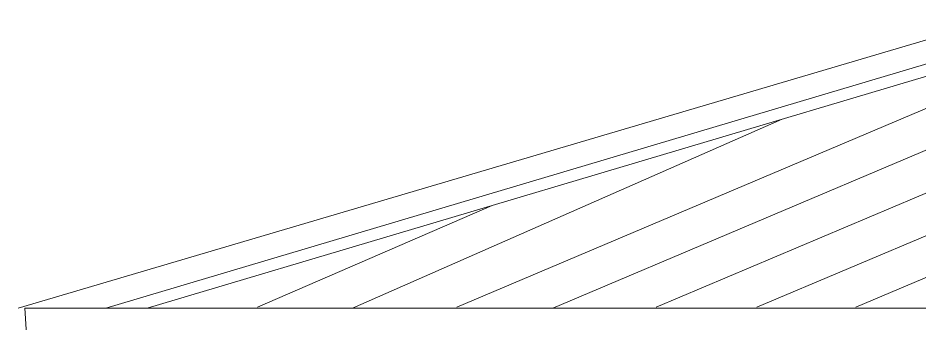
# Model space of a CAD drawing. Header units: millimetres. Extents: x 2399 to 111977, y 1313 to 59551.
# Drawn here: x 11570 to 12957, y 43652 to 44122 of the extents above; entities that cross this region are included whole.
import ezdxf

# ---------------------------------------------------------------- set-up
doc = ezdxf.new("R2010")
doc.units = ezdxf.units.MM
doc.layers.add('hatch1', color=7, linetype='Continuous', lineweight=20, true_color=0x6a6a6a)
doc.layers.add('main line', color=7, linetype='Continuous', lineweight=13)

msp = doc.modelspace()

# ---------------------------------------------------------------- linework, layer by layer
at = {"layer": 'hatch1', "color": 251, "linetype": 'Continuous', "lineweight": 20, "true_color": 0x6a6a6a}
msp.add_line((12299.6561, 43833.9997), (11938.398, 43677.1602), dxfattribs=at)
at = {"layer": 'main line', "color": 7, "linetype": 'Continuous', "lineweight": 13}
for p, q in [((13080.0281, 44122.3986), (11570.1777, 43675.7242)), ((13550.0423, 44100.4699), (12551.8507, 43677.1602)), ((13704.8477, 44100.4699), (12706.656, 43677.1602)), ((13856.7687, 44100.4699), (12858.577, 43677.1602)), ((13108.2887, 44093.9329), (11705.1707, 43675.7242)), ((11768.885, 43675.7242), (13107.8897, 44075.0143)), ((13136.0455, 44054.979), (12245.1243, 43677.1602)), ((13229.2573, 44030.4259), (12392.8476, 43675.7242)), ((12084.7145, 43675.7242), (12745.3629, 43966.9091)), ((11580.5637, 43675.7242), (11583.8755, 43627.3017)), ((11580.5637, 43675.7242), (15203.8866, 43675.7242))]:
    msp.add_line(p, q, dxfattribs=at)

doc.saveas('drawing.dxf')
